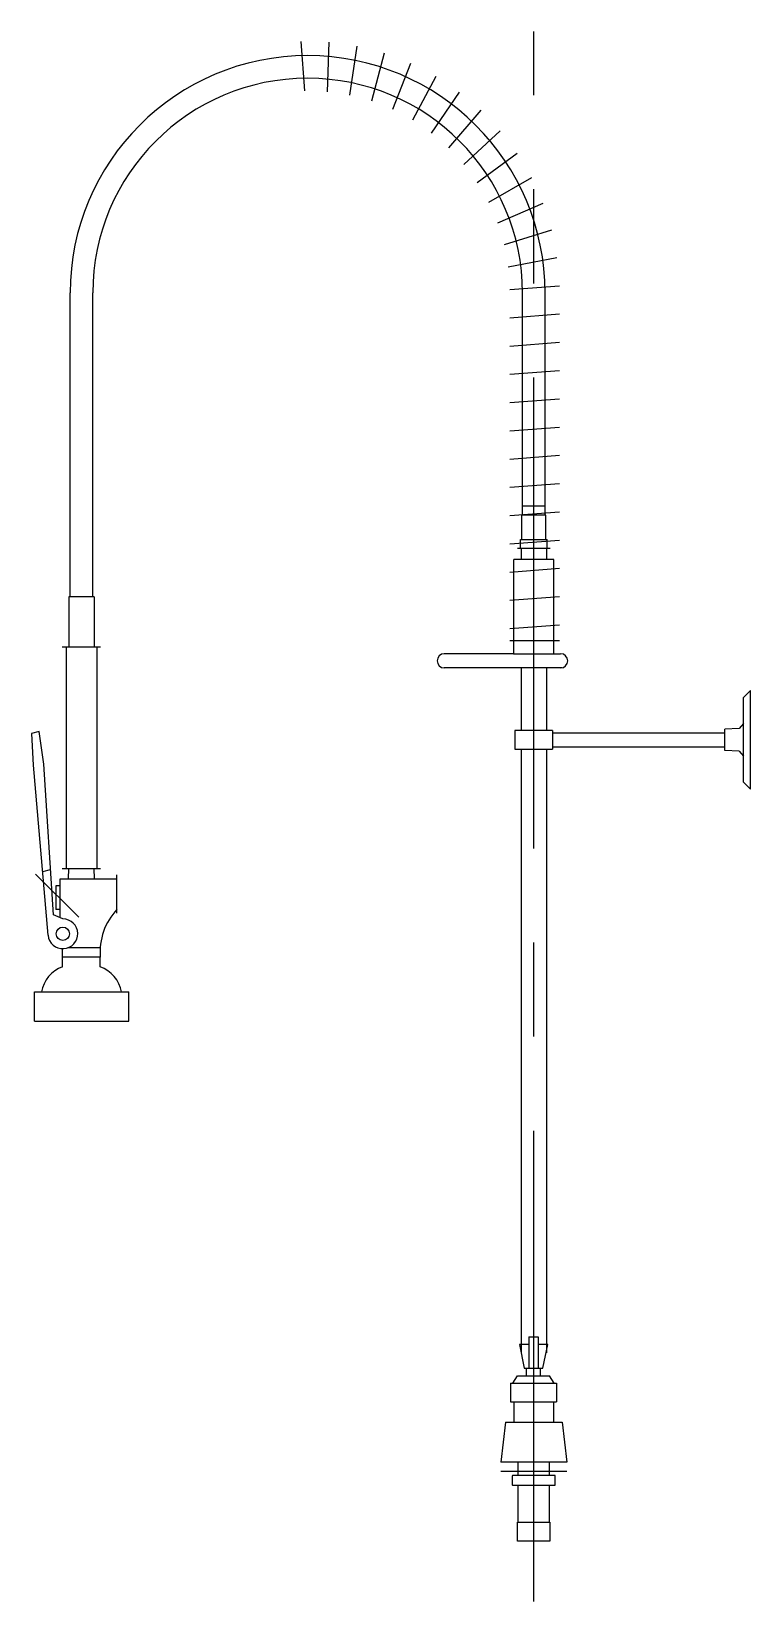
# Model space of a CAD drawing. Extents: x -30 to -10.9, y -11.8 to 29.8.
import ezdxf

# ---------------------------------------------------------------- set-up
doc = ezdxf.new("R2010")
doc.units = 0
doc.header["$LTSCALE"] = 10
doc.header["$MEASUREMENT"] = 0
doc.linetypes.add('CENTER', pattern=[2, 1.25, -0.25, 0.25, -0.25])
doc.layers.add('250', color=2, linetype='CONTINUOUS')
doc.layers.add('255', color=1, linetype='CENTER')

msp = doc.modelspace()

# ---------------------------------------------------------------- linework, layer by layer
at = {"layer": '250'}
for p, q in [((-22.808, 29.579), (-22.708, 28.266)), ((-22.059, 29.557), (-22.107, 28.242)), ((-21.318, 29.452), (-21.512, 28.15)), ((-20.592, 29.264), (-20.931, 27.992)), ((-19.893, 28.996), (-20.372, 27.77)), ((-19.228, 28.652), (-19.841, 27.487)), ((-18.605, 28.235), (-19.345, 27.147)), ((-18.033, 27.752), (-18.891, 26.753)), ((-17.519, 27.207), (-18.483, 26.31)), ((-17.069, 26.608), (-18.128, 25.825)), ((-16.689, 25.962), (-17.829, 25.303)), ((-16.384, 25.278), (-17.59, 24.751)), ((-16.157, 24.565), (-17.415, 24.175)), ((-16.012, 23.83), (-17.305, 23.584)), ((-15.949, 23.083), (-17.262, 22.983)), ((-28.926, 14.837), (-28.926, 22.902)), ((-28.326, 14.837), (-28.326, 22.902)), ((-16.926, 17.002), (-16.926, 22.902)), ((-16.326, 17.002), (-16.326, 22.902)), ((-15.947, 22.334), (-17.26, 22.234)), ((-15.948, 21.583), (-17.261, 21.483)), ((-15.948, 20.833), (-17.261, 20.733)), ((-15.948, 20.083), (-17.261, 19.983)), ((-15.948, 19.333), (-17.261, 19.233)), ((-15.948, 18.583), (-17.261, 18.483)), ((-15.949, 17.833), (-17.261, 17.733)), ((-16.926, 17.252), (-16.326, 17.252)), ((-15.949, 17.083), (-17.261, 16.983)), ((-16.311, 17.002), (-16.941, 17.002)), ((-16.941, 16.352), (-16.941, 17.002)), ((-16.311, 16.352), (-16.311, 17.002)), ((-15.949, 16.333), (-17.261, 16.233)), ((-16.976, 16.127), (-16.976, 16.352)), ((-16.976, 16.352), (-16.276, 16.352)), ((-16.276, 16.127), (-16.276, 16.352)), ((-17.059, 16.127), (-16.193, 16.127)), ((-16.964, 16.127), (-16.964, 15.822)), ((-16.289, 16.127), (-16.289, 15.822)), ((-15.949, 15.583), (-17.261, 15.483)), ((-17.156, 13.322), (-17.156, 15.822)), ((-16.096, 15.822), (-17.156, 15.822)), ((-16.096, 13.322), (-16.096, 15.822)), ((-28.964, 14.837), (-28.964, 13.509)), ((-28.289, 14.837), (-28.964, 14.837)), ((-28.289, 14.837), (-28.289, 13.509)), ((-15.949, 14.833), (-17.261, 14.733)), ((-15.949, 14.083), (-17.261, 13.983)), ((-29.134, 13.509), (-28.118, 13.509)), ((-29.033, 13.509), (-29.033, 7.622)), ((-28.22, 13.509), (-28.22, 7.622)), ((-17.261, 13.672), (-15.949, 13.672)), ((-17.156, 13.322), (-19.001, 13.322)), ((-17.156, 12.947), (-19.001, 12.947)), ((-15.87, 12.947), (-17.383, 12.947)), ((-17.166, 13.322), (-15.914, 13.322)), ((-16.964, 12.947), (-16.964, 11.285)), ((-16.289, 12.947), (-16.289, 11.285)), ((-10.876, 12.348), (-11.064, 12.161)), ((-11.064, 9.911), (-11.064, 12.161)), ((-10.876, 9.723), (-10.876, 12.348)), ((-29.744, 11.261), (-29.952, 11.206)), ((-29.619, 10.386), (-29.744, 11.261)), ((-16.126, 11.285), (-17.126, 11.285)), ((-17.126, 11.285), (-17.126, 10.785)), ((-16.126, 11.285), (-16.126, 10.785)), ((-11.178, 11.337), (-11.556, 11.317)), ((-11.556, 10.755), (-11.556, 11.317)), ((-11.064, 11.473), (-11.178, 11.337)), ((-10.876, 11.661), (-10.877, 11.661)), ((-29.952, 11.206), (-29.908, 10.362)), ((-16.126, 11.226), (-11.556, 11.226)), ((-16.126, 10.846), (-11.556, 10.846)), ((-17.126, 10.785), (-16.126, 10.785)), ((-16.964, 10.785), (-16.964, -5.242)), ((-16.289, 10.785), (-16.289, -5.242)), ((-11.178, 10.735), (-11.556, 10.755)), ((-11.178, 10.735), (-11.064, 10.599)), ((-29.908, 10.362), (-29.513, 5.851)), ((-29.369, 6.386), (-29.619, 10.386)), ((-11.064, 9.911), (-10.877, 9.723)), ((-10.876, 9.723), (-10.877, 9.723)), ((-29.452, 7.584), (-29.66, 7.53)), ((-29.134, 7.622), (-28.118, 7.622)), ((-28.971, 7.347), (-28.963, 7.622)), ((-28.281, 7.347), (-28.29, 7.622)), ((-29.842, 7.473), (-28.694, 6.325)), ((-29.192, 7.164), (-29.303, 7.164)), ((-29.303, 7.164), (-29.303, 6.534)), ((-29.192, 6.312), (-29.192, 7.347)), ((-29.192, 7.347), (-27.685, 7.347)), ((-27.685, 6.432), (-27.685, 7.449)), ((-29.119, 6.281), (-29.369, 6.386)), ((-29.192, 6.534), (-29.303, 6.534)), ((-29.126, 5.009), (-29.126, 5.491)), ((-28.126, 5.516), (-28.981, 5.516)), ((-28.126, 5.266), (-29.126, 5.266)), ((-28.126, 5.009), (-28.126, 5.266)), ((-29.869, 4.344), (-27.369, 4.344)), ((-29.869, 3.563), (-29.869, 4.344)), ((-27.369, 3.563), (-27.369, 4.344)), ((-29.869, 3.563), (-27.369, 3.563)), ((-16.758, -4.819), (-16.508, -4.819)), ((-16.758, -4.819), (-16.758, -5.646)), ((-16.508, -4.819), (-16.508, -5.646)), ((-17.008, -5.021), (-16.883, -5.646)), ((-16.758, -5.021), (-17.008, -5.021)), ((-16.258, -5.021), (-16.508, -5.021)), ((-16.383, -5.646), (-16.258, -5.021)), ((-16.883, -5.646), (-16.383, -5.646)), ((-16.821, -5.854), (-16.821, -5.646)), ((-16.446, -5.854), (-16.446, -5.646)), ((-17.246, -6.041), (-17.246, -6.541)), ((-17.246, -6.041), (-16.02, -6.041)), ((-17.184, -6.041), (-17.059, -5.854)), ((-17.059, -5.854), (-16.207, -5.854)), ((-16.082, -6.041), (-16.207, -5.854)), ((-16.02, -6.041), (-16.02, -6.541)), ((-17.246, -6.541), (-16.02, -6.541)), ((-17.156, -6.541), (-17.156, -7.081)), ((-16.096, -7.081), (-16.096, -6.541)), ((-17.376, -7.081), (-17.501, -8.144)), ((-17.376, -7.081), (-15.876, -7.081)), ((-15.876, -7.081), (-15.751, -8.144)), ((-15.751, -8.144), (-17.501, -8.144)), ((-17.039, -8.501), (-17.039, -8.144)), ((-16.214, -8.501), (-16.214, -8.144)), ((-17.501, -8.383), (-15.751, -8.383)), ((-17.196, -8.506), (-17.196, -8.746)), ((-16.061, -8.501), (-17.191, -8.501)), ((-17.191, -8.751), (-16.061, -8.751)), ((-16.214, -8.501), (-17.039, -8.501)), ((-16.214, -8.501), (-17.039, -8.501)), ((-17.039, -9.738), (-17.039, -8.751)), ((-16.965, -8.751), (-16.288, -8.751)), ((-16.965, -8.751), (-16.288, -8.751)), ((-16.214, -9.738), (-16.214, -8.751)), ((-16.056, -8.746), (-16.056, -8.506)), ((-17.063, -9.738), (-16.198, -9.738)), ((-17.063, -10.238), (-17.063, -9.738)), ((-16.198, -9.738), (-16.198, -10.238)), ((-16.198, -10.238), (-17.063, -10.238))]:
    msp.add_line(p, q, dxfattribs=at)
msp.add_circle((-29.119, 5.886), 0.177, dxfattribs=at)
for centre, radius, start, end in [((-22.626, 22.902), 6.3, 0, 180), ((-22.626, 22.902), 5.7, 0, 180), ((-19.001, 13.134), 0.188, 90, 270), ((-15.914, 13.134), 0.188, 270, 90), ((-29.119, 5.886), 0.395, 184.9993, 90), ((-26.486, 5.406), 1.646, 136.7188, 184.8922), ((-28.818, 4.178), 0.887, 110.3706, 169.2184), ((-28.435, 4.178), 0.887, 10.7816, 69.6294), ((-17.191, -8.506), 0.005, 90, 180), ((-17.191, -8.746), 0.005, 180, 270), ((-16.061, -8.506), 0.005, 360, 90), ((-16.061, -8.746), 0.005, 270, 0)]:
    msp.add_arc(centre, radius, start, end, dxfattribs=at)
at = {"layer": '255'}
msp.add_line((-16.626, -11.845), (-16.626, 29.846), dxfattribs=at)

doc.saveas('drawing.dxf')
